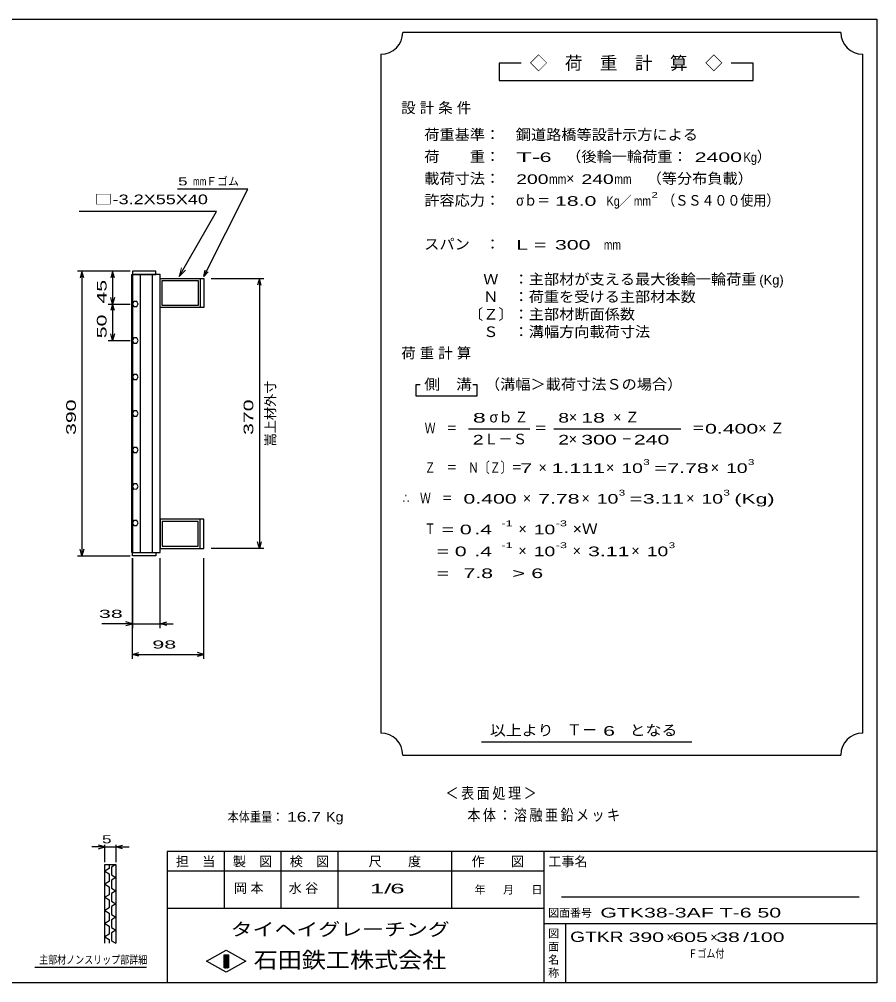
# Model space of a CAD drawing. Units: millimetres, scale not verified. Extents: x -1092 to 1039, y -770 to 632.
# Drawn here: x -136 to 1039, y -688 to 632 of the extents above; entities that cross this region are included whole.
import ezdxf
from ezdxf.enums import TextEntityAlignment as Align

# ---------------------------------------------------------------- set-up
doc = ezdxf.new("R2010")
doc.units = ezdxf.units.MM
doc.header["$LTSCALE"] = 6
for name, color, linetype, lineweight in [('0_2', 150, 'Continuous', 25), ('16', 3, 'Continuous', 25), ('22', 4, 'Continuous', 25), ('24', 2, 'Continuous', 25), ('32', 4, 'Continuous', 25)]:
    doc.layers.add(name, color=color, linetype=linetype, lineweight=lineweight)
doc.styles.add('ベクトル', font='')
doc.styles.get('ベクトル').set_extended_font_data('ベクトル')

msp = doc.modelspace()

# ---------------------------------------------------------------- linework, layer by layer
at = {"layer": '0_2'}
for p, q in [((-1037.4, 632.1), (1038.6, 632.1)), ((1038.6, 632.1), (1038.6, -687.9)), ((1038.6, -507.9), (66.6, -507.9)), ((66.6, -507.9), (66.6, -687.9)), ((144.6, -507.9), (144.6, -585.9)), ((222.6, -585.9), (222.6, -507.9)), ((300.6, -507.9), (300.6, -585.9)), ((456.6, -585.9), (456.6, -507.9)), ((582.6, -507.9), (582.6, -687.9)), ((582.6, -534.9), (66.6, -534.9)), ((1014.6, -570.9), (606.6, -570.9)), ((66.6, -585.9), (582.6, -585.9)), ((582.6, -606.9), (1038.6, -606.9)), ((612.6, -687.9), (612.6, -606.9)), ((120.6, -658.5), (147.6, -643.5)), ((147.6, -643.5), (174.6, -658.5)), ((147.6, -673.5), (120.6, -658.5)), ((144.6, -649.5), (150.6, -649.5)), ((144.6, -667.5), (144.6, -649.5)), ((144.6, -649.5), (145.8, -649.5)), ((145.8, -649.5), (145.8, -667.5)), ((147, -667.5), (147, -649.5)), ((147, -649.5), (148.2, -649.5)), ((174.6, -658.5), (147.6, -673.5)), ((148.2, -649.5), (148.2, -667.5)), ((149.4, -667.5), (149.4, -649.5)), ((149.4, -649.5), (150.6, -649.5)), ((150.6, -649.5), (150.6, -667.5)), ((150.6, -649.5), (150.6, -667.5)), ((150.6, -667.5), (144.6, -667.5)), ((145.8, -667.5), (147, -667.5)), ((148.2, -667.5), (149.4, -667.5)), ((1038.6, -687.9), (-1037.4, -687.9))]:
    msp.add_line(p, q, dxfattribs=at)
at = {"layer": '16'}
for p, q in [((18.3, -98.5), (18.3, 282.5)), ((18.3, 282.5), (19, 282.5)), ((51, 287), (19, 287)), ((19, 287), (19, 282.5)), ((19, 282.5), (51, 282.5)), ((19, 282.5), (19, -98.5)), ((57, 282.5), (19, 282.5)), ((29.5, 282.5), (29.5, -98.5)), ((46.5, -98.5), (46.5, 282.5)), ((51, 282.5), (51, 287)), ((57, -98.5), (57, 282.5)), ((57, 277), (112, 277)), ((57, 237), (57, 277)), ((60, 274), (109, 274)), ((60, 240), (60, 274)), ((109, 274), (109, 240)), ((112, 277), (112, 237)), ((112, 277), (117, 277)), ((117, 277), (117, 237)), ((20.976, 245.45), (19, 241.972)), ((19, 241.972), (21.024, 238.522)), ((24.976, 245.478), (20.976, 245.45)), ((21.024, 238.522), (25.024, 238.55)), ((27, 242), (24.976, 245.478)), ((25.024, 238.55), (27, 242.028)), ((109, 240), (60, 240)), ((112, 237), (57, 237)), ((117, 237), (112, 237)), ((20.976, 195.45), (19, 191.972)), ((19, 191.972), (21.024, 188.522)), ((24.976, 195.478), (20.976, 195.45)), ((21.024, 188.522), (25.024, 188.55)), ((27, 192), (24.976, 195.478)), ((25.024, 188.55), (27, 192.028)), ((20.976, 145.45), (19, 141.972)), ((24.976, 145.478), (20.976, 145.45)), ((27, 142), (24.976, 145.478)), ((19, 141.972), (21.024, 138.522)), ((21.024, 138.522), (25.024, 138.55)), ((25.024, 138.55), (27, 142.028)), ((20.976, 95.45), (19, 91.972)), ((24.976, 95.478), (20.976, 95.45)), ((27, 92), (24.976, 95.478)), ((19, 91.972), (21.024, 88.522)), ((21.024, 88.522), (25.024, 88.55)), ((25.024, 88.55), (27, 92.028)), ((20.976, 45.45), (19, 41.972)), ((19, 41.972), (21.024, 38.522)), ((24.976, 45.478), (20.976, 45.45)), ((27, 42), (24.976, 45.478)), ((25.024, 38.55), (27, 42.028)), ((21.024, 38.522), (25.024, 38.55)), ((20.976, -4.55), (19, -8.028)), ((19, -8.028), (21.024, -11.478)), ((24.976, -4.522), (20.976, -4.55)), ((21.024, -11.478), (25.024, -11.45)), ((27, -8), (24.976, -4.522)), ((25.024, -11.45), (27, -7.972)), ((20.976, -54.55), (19, -58.028)), ((19, -58.028), (21.024, -61.478)), ((24.976, -54.522), (20.976, -54.55)), ((21.024, -61.478), (25.024, -61.45)), ((27, -58), (24.976, -54.522)), ((25.024, -61.45), (27, -57.972)), ((112, -53), (57, -53)), ((57, -53), (57, -93)), ((109, -56), (60, -56)), ((60, -56), (60, -90)), ((109, -90), (109, -56)), ((112, -93), (112, -53)), ((117, -53), (112, -53)), ((117, -93), (117, -53)), ((60, -90), (109, -90)), ((19, -98.5), (18.3, -98.5)), ((19, -98.5), (51, -98.5)), ((19, -103), (19, -98.5)), ((19, -98.5), (57, -98.5)), ((51, -103), (19, -103)), ((51, -98.5), (51, -103)), ((57, -93), (112, -93)), ((112, -93), (117, -93))]:
    msp.add_line(p, q, dxfattribs=at)
at = {"layer": '22'}
for p, q in [((177, 399.5), (81, 399.5)), ((117, 279.5), (177, 399.5)), ((134.474, 368.789), (-53.926, 368.789)), ((83.1, 279.806), (134.474, 368.789)), ((16, 287), (-56, 287)), ((-50, 287), (-52.4, 278)), ((-47.6, 278), (-50, 287)), ((-50, 287), (-50, -103)), ((16, 287), (-14, 287)), ((-8, 287), (-10.4, 278)), ((-5.6, 278), (-8, 287)), ((-8, 287), (-8, 242)), ((117, 279.5), (118.8, 288.26)), ((117, 279.5), (123, 286.1)), ((127, 277), (199, 277)), ((193, 277), (190.6, 268)), ((195.4, 268), (193, 277)), ((193, 277), (193, -93)), ((-8, 242), (-10.4, 251)), ((-5.6, 251), (-8, 242)), ((-14, 242), (16, 242)), ((-8, 242), (-10.4, 233)), ((-5.6, 233), (-8, 242)), ((-8, 242), (-8, 192)), ((-8, 192), (-10.4, 201)), ((-5.6, 201), (-8, 192)), ((-14, 192), (16, 192)), ((193, -93), (190.6, -84)), ((195.4, -84), (193, -93)), ((-56, -103), (16, -103)), ((-50, -103), (-52.4, -94)), ((-47.6, -94), (-50, -103)), ((199, -93), (127, -93)), ((19, -106), (19, -202)), ((19, -244), (19, -106)), ((57, -202), (57, -106)), ((117, -244), (117, -106)), ((19, -196), (-23, -196)), ((19, -196), (10, -193.6)), ((10, -198.4), (19, -196)), ((19, -196), (57, -196)), ((57, -196), (66, -193.6)), ((66, -198.4), (57, -196)), ((57, -196), (75, -196)), ((19, -238), (28, -235.6)), ((117, -238), (108, -235.6)), ((28, -240.4), (19, -238)), ((19, -238), (117, -238)), ((108, -240.4), (117, -238))]:
    msp.add_line(p, q, dxfattribs=at)
at = {"layer": '22', "lineweight": 13}
for p, q in [((86.206, 291.398), (83.1, 279.806)), ((83.1, 279.806), (91.586, 288.292))]:
    msp.add_line(p, q, dxfattribs=at)
at = {"layer": '24', "color": 4}
for p, q in [((989.4, 614.1), (389.4, 614.1)), ((359.4, 584.1), (359.4, -345.9)), ((1019.4, -345.9), (1019.4, 584.1)), ((551.4, 572.1), (521.4, 572.1)), ((521.4, 572.1), (521.4, 548.1)), ((869.4, 572.1), (839.4, 572.1)), ((869.4, 548.1), (869.4, 572.1)), ((521.4, 548.1), (869.4, 548.1)), ((413.4, 131.1), (407.4, 131.1)), ((407.4, 131.1), (407.4, 116.1)), ((491.4, 131.1), (485.4, 131.1)), ((491.4, 116.1), (491.4, 131.1)), ((407.4, 116.1), (491.4, 116.1)), ((479.4, 71.1), (563.4, 71.1)), ((596.4, 71.1), (770.4, 71.1)), ((497.4, -357.9), (785.4, -357.9)), ((389.4, -375.9), (989.4, -375.9))]:
    msp.add_line(p, q, dxfattribs=at)
for centre, start, end in [((359.4, 614.1), 270, 0), ((1019.4, 614.1), 180, 270), ((359.4, -375.9), 0, 90), ((1019.4, -375.9), 90, 180)]:
    msp.add_arc(centre, 30, start, end, dxfattribs=at)
at = {"layer": '32'}
for p, q in [((-18.6, -501.9), (-27.6, -499.5)), ((-18.6, -522.9), (-18.6, -498.9)), ((-3.6, -498.9), (-3.6, -522.9)), ((-3.6, -501.9), (5.4, -499.5)), ((-18.6, -501.9), (-36.6, -501.9)), ((-27.6, -504.3), (-18.6, -501.9)), ((-18.6, -501.9), (-3.6, -501.9)), ((5.4, -504.3), (-3.6, -501.9)), ((-3.6, -501.9), (14.4, -501.9)), ((-18.6, -525.9), (-3.6, -525.9)), ((-18.6, -633.9), (-18.6, -525.9)), ((-12.6, -525.9), (-12.6, -531.3)), ((-3.6, -525.9), (-9.6, -529.5)), ((-3.6, -525.9), (-3.6, -633.9)), ((-12.6, -531.3), (-18.6, -534.9)), ((-18.6, -534.9), (-12.6, -538.5)), ((-12.6, -538.5), (-12.6, -549.3)), ((-9.6, -529.5), (-9.6, -540.3)), ((-9.6, -540.3), (-3.6, -543.9)), ((-12.6, -549.3), (-18.6, -552.9)), ((-18.6, -552.9), (-12.6, -556.5)), ((-3.6, -543.9), (-9.6, -547.5)), ((-9.6, -547.5), (-9.6, -558.3)), ((-12.6, -567.3), (-18.6, -570.9)), ((-12.6, -556.5), (-12.6, -567.3)), ((-9.6, -558.3), (-3.6, -561.9)), ((-3.6, -561.9), (-9.6, -565.5)), ((-9.6, -565.5), (-9.6, -576.3)), ((-18.6, -570.9), (-12.6, -574.5)), ((-12.6, -574.5), (-12.6, -585.3)), ((-9.6, -576.3), (-3.6, -579.9)), ((-3.6, -579.9), (-9.6, -583.5)), ((-12.6, -585.3), (-18.6, -588.9)), ((-18.6, -588.9), (-12.6, -592.5)), ((-12.6, -592.5), (-12.6, -603.3)), ((-9.6, -583.5), (-9.6, -594.3)), ((-12.6, -603.3), (-18.6, -606.9)), ((-18.6, -606.9), (-12.6, -610.5)), ((-9.6, -594.3), (-3.6, -597.9)), ((-3.6, -597.9), (-9.6, -601.5)), ((-9.6, -601.5), (-9.6, -612.3)), ((-12.6, -610.5), (-12.6, -621.3)), ((-9.6, -612.3), (-3.6, -615.9)), ((-3.6, -615.9), (-9.6, -619.5)), ((-9.6, -619.5), (-9.6, -630.3)), ((-12.6, -621.3), (-18.6, -624.9)), ((-18.6, -624.9), (-12.6, -628.5)), ((-12.6, -628.5), (-12.6, -633.9)), ((-9.6, -630.3), (-3.6, -633.9)), ((38.4, -666.9), (-114.6, -666.9))]:
    msp.add_line(p, q, dxfattribs=at)

# ---------------------------------------------------------------- texts
at = {"layer": '0_2', "style": 'ベクトル'}
for s, height, p in [('担\u3000当', 13.2, (78.6, -521.7)), ('製\u3000図', 13.2, (156.6, -521.7)), ('検\u3000図', 13.2, (234.6, -521.7)), ('尺\u3000\u3000度', 13.2, (342.6, -521.7)), ('作\u3000\u3000図', 13.2, (483.6, -521.7)), ('工事名', 13.2, (588.6, -521.7)), ('年', 11, (487.8, -560.4)), ('月', 11, (526.8, -560.4)), ('日', 11, (565.8, -560.4)), ('図面番号', 11, (588.6, -592.2)), ('図', 11, (588.6, -620.4)), ('面', 11, (588.6, -638.4)), ('名', 11, (588.6, -656.4)), ('称', 11, (588.6, -674.4))]:
    msp.add_text(s, height=height, dxfattribs=at).set_placement(p, align=Align.MIDDLE_LEFT)
at = {"layer": '0_2', "color": 222, "style": 'ベクトル'}
for s, height, width, p in [('タイヘイグレーチング', 17.6, 1.25, (153.6, -614.7)), ('石田鉄工株式会社', 21.99, 1.1, (185.1, -656.7))]:
    msp.add_text(s, height=height, dxfattribs=dict(at, width=width)).set_placement(p, align=Align.MIDDLE_LEFT)
at = {"layer": '22', "color": 2, "style": 'ベクトル'}
for s, height, width, p in [(' 5 ', 11, 1.6, (75, 410)), ('mm', 11, 0.75, (102, 410)), (' 38 ', 11, 2, (-35, -182.5)), (' 98 ', 11, 2, (38.173, -224.5)), ('本体重量：', 13.2, 0.85, (149.4, -460.5)), (' 16.7', 13.2, 1.35, (224.4, -460.5)), ('Kg', 13.2, 1.1, (284.4, -460.5)), ('1/', 13.2, 2, (344.4, -558.9)), (' 6 ', 13.2, 2, (362.4, -558.9)), ('GTK38-3AF T-6 50         ', 13.2, 1.65, (660, -591.9)), ('GTKR', 14.08, 1.4, (618.6, -624.9)), (' 390 ', 13.2, 1.65, (690.6, -625.5)), (' 605 ', 13.2, 1.65, (750.6, -625.5)), (' 38 ', 13.2, 1.65, (810.6, -625.5)), ('/', 13.2, 1.65, (855.6, -625.5)), (' 100 ', 13.2, 1.65, (855.6, -625.5)), ('Ｆゴム付', 11, 0.8, (780.6, -648))]:
    msp.add_text(s, height=height, dxfattribs=dict(at, width=width)).set_placement(p, align=Align.MIDDLE_LEFT)
for s, height, p in [('Ｆゴム', 11, (120, 410)), ('×', 13.2, (750.6, -625.5)), ('×', 13.2, (810.6, -625.5))]:
    msp.add_text(s, height=height, dxfattribs=at).set_placement(p, align=Align.MIDDLE_LEFT)
at = {"layer": '22', "color": 2, "style": 'ベクトル', "width": 1.4}
msp.add_text('□-3.2X55X40', height=13.2, dxfattribs=at).set_placement((122.474, 374.789), align=Align.BOTTOM_RIGHT)
at = {"layer": '22', "color": 2, "style": 'ベクトル', "width": 1.65}
for s, p in [(' 45 ', (-23, 234.5)), (' 50 ', (-23, 187)), (' 390 ', (-65, 54.5)), (' 370', (178, 54.5))]:
    msp.add_text(s, height=13.2, rotation=90, dxfattribs=at).set_placement(p, align=Align.MIDDLE_LEFT)
at = {"layer": '22', "color": 2, "style": 'ベクトル'}
msp.add_text('嵩上材外寸', height=13.2, rotation=90, dxfattribs=at).set_placement((208, 47), align=Align.MIDDLE_LEFT)
at = {"layer": '22', "color": 2, "attachment_point": 4, "style": 'ベクトル'}
for s, insert, char_height in [('\\T1.2;\\W0.85;＜表面処理＞', (447.9, -429), 15.4), ('\\T1.19;\\W0.85;本体：溶融亜鉛メッキ', (477.9, -459), 15.4), ('\\T1.25;岡本\u3000', (158.1, -558.9), 13.2), ('\\T1.25;水谷\u3000', (233.1, -558.9), 13.2)]:
    msp.add_mtext(s, dxfattribs=dict(at, insert=insert, char_height=char_height))
at = {"layer": '24', "style": 'ベクトル'}
for s, height, p in [('◇\u3000荷\u3000重\u3000計\u3000算\u3000◇', 17.6, (563.4, 572.1)), ('）', 14.52, (874.2, 444)), ('×', 14.52, (613.2, 414)), ('／', 13.2, (684.9, 383.1)), ('(Kg)', 13.2, (877.8, 275.1)), ('σｂ', 14.52, (508.2, 87)), ('×', 14.52, (616.8, 87)), ('Ｌ－Ｓ', 14.52, (500.4, 57)), ('×', 14.52, (616.8, 57)), ('×', 14.52, (575.4, 18)), ('×', 14.52, (667.8, 18)), ('×', 14.52, (811.2, 18)), ('×', 14.52, (553.8, -24)), ('×', 14.52, (634.2, -24)), ('×', 14.52, (777.6, -24)), ('×', 14.52, (547.8, -66)), ('×', 14.52, (547.8, -96)), ('×', 14.52, (622.2, -96)), ('×', 14.52, (702.6, -96)), ('Ｔ－', 15.4, (613.8, -341.4))]:
    msp.add_text(s, height=height, dxfattribs=at).set_placement(p, align=Align.MIDDLE_LEFT)
for s, height, width, p in [('荷重基準：\u3000', 14.52, 1.05, (418.8, 474)), ('鋼道路橋等設計示方による', 14.52, 1.05, (544.2, 474)), ('荷\u3000\u3000重：\u3000', 14.52, 1.05, (418.8, 444)), ('T-', 13.2, 2, (544.8, 443.1)), (' 6 ', 13.2, 1.65, (568.8, 443.1)), ('（後輪一輪荷重：', 14.52, 1.05, (613.2, 444)), (' 2400', 13.2, 1.65, (781.2, 443.1)), ('Kg', 13.2, 0.85, (856.2, 443.1)), ('載荷寸法：\u3000', 14.52, 1.05, (418.8, 414)), ('\u3000（等分布負載）', 14.52, 1.05, (702.6, 414)), ('200', 13.2, 1.5, (544.8, 413.1)), ('mm', 13.2, 0.8, (589.8, 413.1)), ('240', 13.2, 1.5, (634.2, 413.1)), ('mm', 13.2, 0.8, (679.2, 413.1)), ('許容応力：\u3000', 14.52, 1.05, (418.8, 384)), ('σｂ＝', 14.52, 0.9, (544.8, 384)), (' 18.0', 13.2, 1.65, (589.8, 383.1)), ('Kg', 13.2, 0.85, (668.4, 383.1)), ('mm', 13.2, 0.8, (705.9, 383.1)), ('2', 7.918, 1.5, (729.9, 391.5)), ('（ＳＳ４００使用）', 14.52, 0.9, (744.9, 384)), ('スパン\u3000：\u3000', 14.52, 1.05, (418.8, 324)), ('L =', 13.2, 1.65, (544.8, 323.1)), (' 300 ', 13.2, 1.65, (589.8, 323.1)), ('mm', 13.2, 0.8, (664.8, 323.1)), ('\u3000Ｗ\u3000：主部材が支える最大後輪一輪荷重', 14.52, 1.05, (478.8, 276)), ('\u3000Ｎ\u3000：荷重を受ける主部材本数', 14.52, 1.05, (478.8, 252)), ('〔Ｚ〕：主部材断面係数', 14.52, 1.05, (478.8, 228)), ('\u3000Ｓ\u3000：溝幅方向載荷寸法', 14.52, 1.05, (478.8, 204)), ('側\u3000溝', 14.52, 1.1, (418.8, 132)), ('\u3000（溝幅＞載荷寸法Ｓの場合）', 14.52, 1.05, (481.2, 132)), ('8', 13.2, 1.8, (485.4, 86.1)), ('Ｚ', 14.52, 0.9, (543, 87)), ('8', 13.2, 1.5, (602.4, 86.1)), (' 18 ', 13.2, 1.65, (625.8, 86.1)), ('Ｗ\u3000＝', 14.52, 0.75, (419.4, 72)), ('＝', 14.52, 0.9, (569.4, 72)), ('＝', 14.52, 0.9, (785.4, 72)), ('0.400', 13.2, 1.65, (803.4, 71.1)), ('2', 13.2, 1.5, (485.4, 56.1)), ('2', 13.2, 1.5, (602.4, 56.1)), (' 300 ', 13.2, 1.65, (625.8, 56.1)), ('－', 14.52, 0.75, (688.8, 57)), (' 240 ', 13.2, 1.65, (697.8, 56.1)), ('Ｚ\u3000＝\u3000Ｎ〔Ｚ〕＝', 14.52, 0.75, (419.4, 18)), ('3', 7.918, 1.5, (718.8, 25.5)), ('3', 7.918, 1.5, (862.2, 25.5)), (' 7 ', 13.2, 1.65, (542.4, 17.1)), ('1.111', 13.2, 1.65, (593.4, 17.1)), ('10', 13.2, 1.5, (688.8, 17.1)), ('=', 13.2, 1.7, (733.8, 17.1)), ('7.78', 13.2, 1.65, (751.8, 17.1)), ('10', 13.2, 1.5, (832.2, 17.1)), ('3', 7.918, 1.5, (685.2, -16.5)), ('3', 7.918, 1.5, (828.6, -16.5)), ('∴\u3000Ｗ\u3000＝', 14.52, 0.75, (389.4, -24)), (' 0.400', 13.2, 1.65, (464.4, -24.9)), ('7.78', 13.2, 1.65, (574.8, -24.9)), ('10', 13.2, 1.5, (655.2, -24.9)), ('=', 13.2, 1.7, (700.2, -24.9)), ('3.11', 13.2, 1.65, (718.2, -24.9)), ('10', 13.2, 1.5, (798.6, -24.9)), ('(Kg)', 13.2, 1.65, (843.6, -24.9)), ('Ｔ', 14.52, 0.75, (419.4, -66)), (' = 0', 13.2, 1.65, (434.4, -66.9)), (' .4 ', 13.2, 1.65, (479.4, -66.9)), ('-1', 7.918, 1.65, (524.4, -58.5)), ('10', 13.2, 1.5, (568.8, -66.9)), ('-3', 7.918, 1.65, (598.8, -58.5)), ('×Ｗ', 14.52, 1.1, (622.2, -66)), ('  = 0', 13.2, 1.65, (419.4, -96.9)), (' .4 ', 13.2, 1.65, (479.4, -96.9)), ('-1', 7.918, 1.65, (524.4, -88.5)), ('10', 13.2, 1.5, (568.8, -96.9)), ('-3', 7.918, 1.65, (598.8, -88.5)), ('3.11', 13.2, 1.65, (643.2, -96.9)), ('10', 13.2, 1.5, (723.6, -96.9)), ('3', 7.918, 1.5, (753.6, -88.5)), ('  =', 13.2, 1.65, (419.4, -126.9)), (' 7.8', 13.2, 1.65, (464.4, -126.9)), ('>', 13.2, 1.7, (539.4, -126.9)), (' 6 ', 13.2, 1.65, (557.4, -126.9)), ('以上より\u3000', 14.52, 1.1, (508.8, -342)), (' 6 ', 13.2, 1.65, (655.8, -342.9)), ('となる', 14.52, 1.1, (700.2, -342))]:
    msp.add_text(s, height=height, dxfattribs=dict(at, width=width)).set_placement(p, align=Align.MIDDLE_LEFT)
at = {"layer": '24', "char_height": 14.52, "attachment_point": 4, "style": 'ベクトル'}
for s, insert in [('\\T1.28;設計条件', (387.3, 510)), ('\\T1.28;荷重計算', (387.3, 174)), ('\\T1.42;×Ｚ', (677.7, 87)), ('\\T1.42;×Ｚ', (876.3, 72))]:
    msp.add_mtext(s, dxfattribs=dict(at, insert=insert))
at = {"layer": '32', "color": 2, "style": 'ベクトル'}
for s, width, p in [(' 5 ', 1.6, (-29.1, -491.4)), ('主部材ノンスリップ部詳細', 0.8, (-108.6, -656.4))]:
    msp.add_text(s, height=11, dxfattribs=dict(at, width=width)).set_placement(p, align=Align.MIDDLE_LEFT)

doc.saveas('drawing.dxf')
